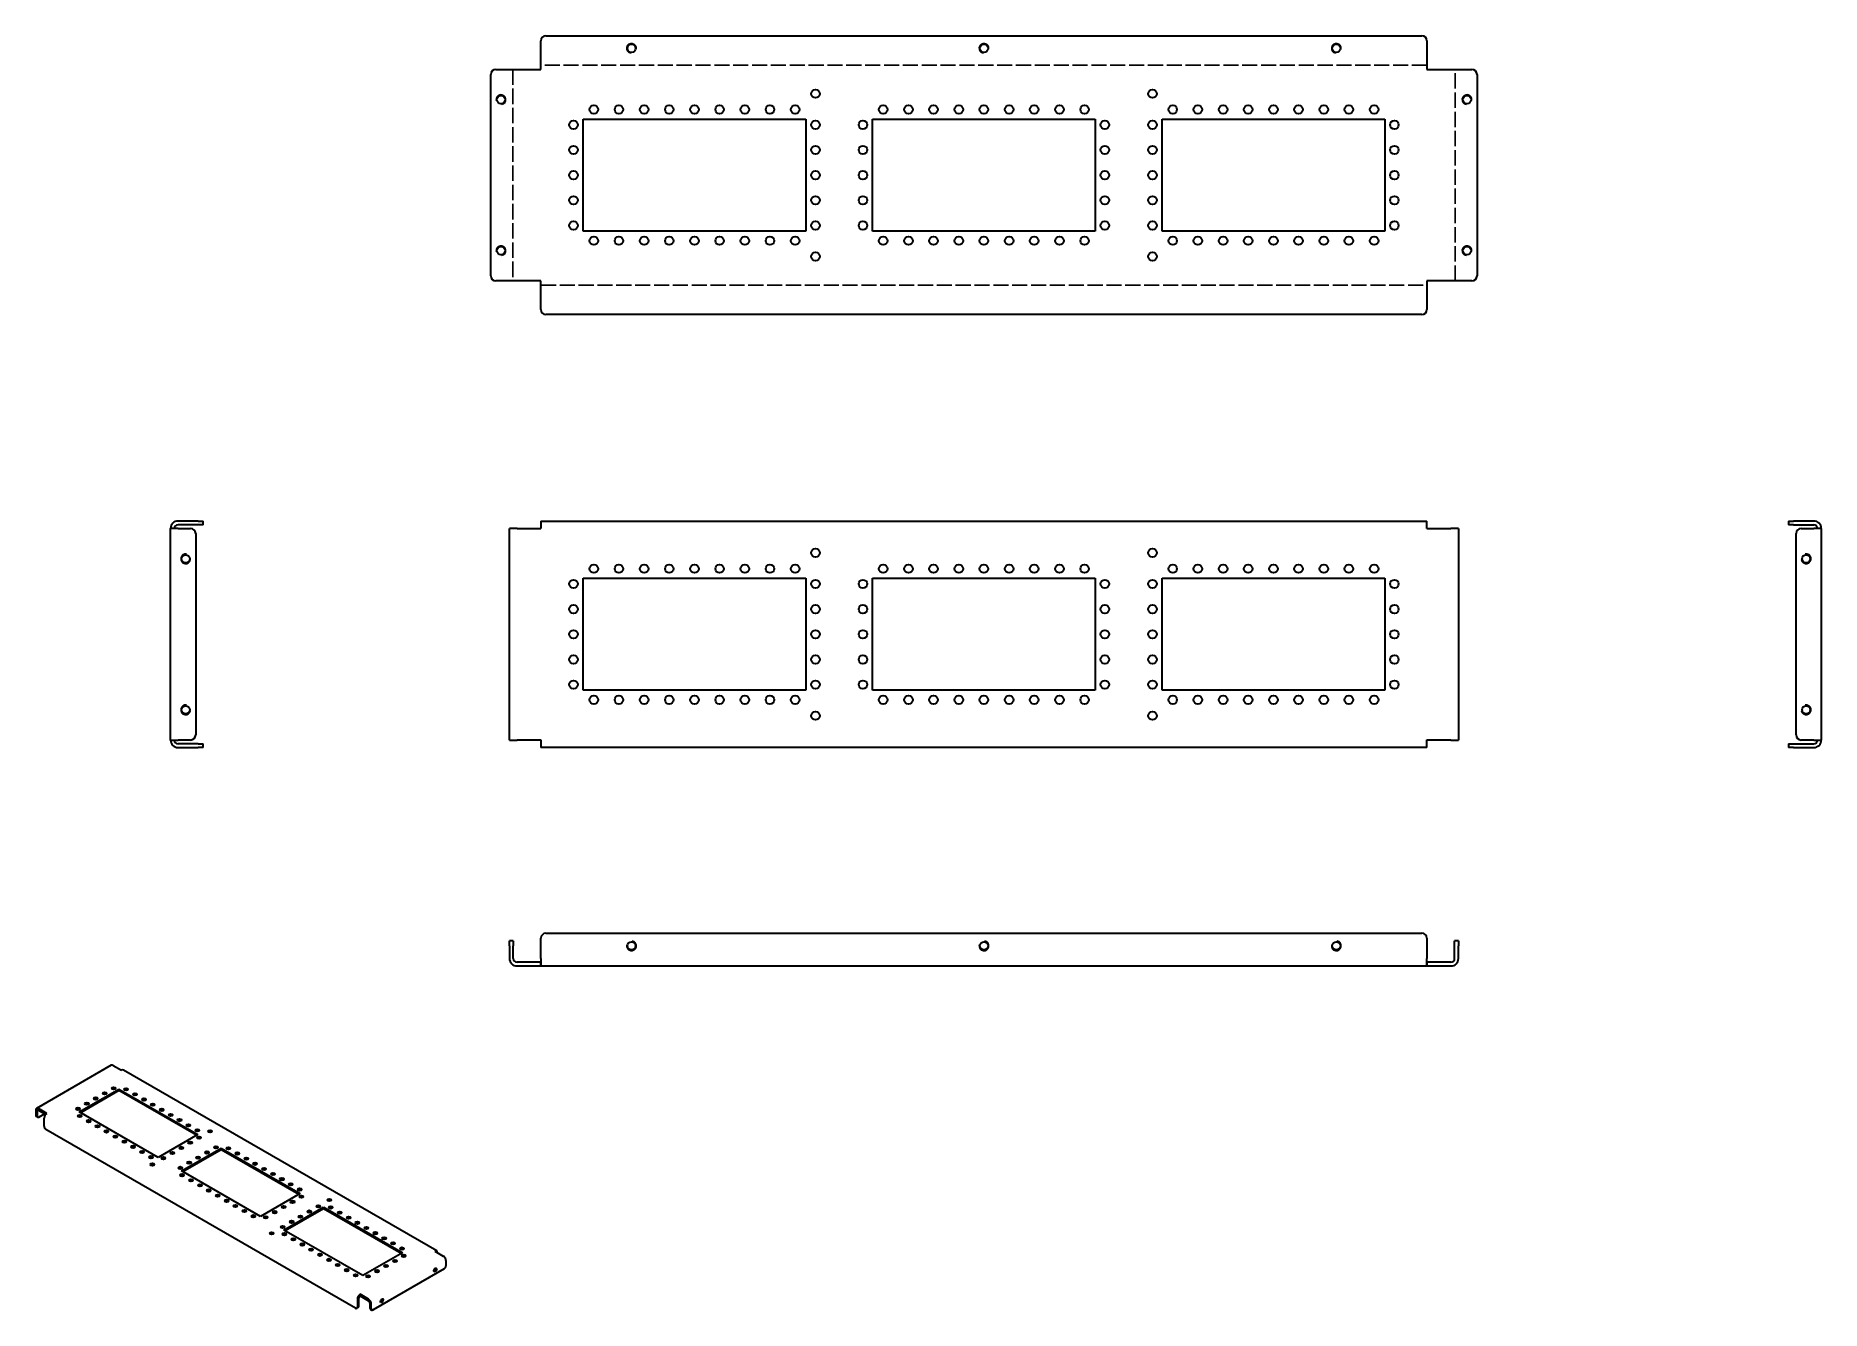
# Model space of a CAD drawing. Header units: millimetres. Extents: x 64 to 774, y 35 to 541.
import ezdxf

# ---------------------------------------------------------------- set-up
doc = ezdxf.new("R2010")
doc.units = ezdxf.units.MM
doc.header["$LTSCALE"] = 2
doc.linetypes.add('CHAIN', pattern=[0.3543, 0.2362, -0.0295, 0.0591, -0.0295])
doc.linetypes.add('DASHED', pattern=[0.2068, 0.1655, -0.0413])
for name, color, linetype, lineweight in [('Linha de centro curva (ISO)', 7, 'CHAIN', 25), ('Visible (ABNT)', 5, 'Continuous', 35), ('Visible Narrow (ABNT)', 1, 'Continuous', 18)]:
    doc.layers.add(name, color=color, linetype=linetype, lineweight=lineweight)

msp = doc.modelspace()

# ---------------------------------------------------------------- linework, layer by layer
at = {"layer": 'Linha de centro curva (ISO)', "color": 3, "linetype": 'DASHED', "ltscale": 18.463161}
for p, q in [((253.84, 527.91), (253.84, 443.91)), ((628.24, 443.91), (628.24, 527.91))]:
    msp.add_line(p, q, dxfattribs=at)
at = {"layer": 'Linha de centro curva (ISO)', "color": 3, "linetype": 'DASHED', "ltscale": 18.10774}
for p, q in [((617.04, 529.6), (265.04, 529.6)), ((265.04, 442.21), (617.04, 442.21))]:
    msp.add_line(p, q, dxfattribs=at)
at = {"layer": 'Visible (ABNT)'}
for p, q in [((265.04, 527.91), (265.04, 539.3)), ((267.04, 541.3), (615.04, 541.3)), ((617.04, 539.3), (617.04, 527.91)), ((245.15, 445.91), (245.15, 525.91)), ((247.15, 527.91), (265.04, 527.91)), ((617.04, 527.91), (634.93, 527.91)), ((636.93, 525.91), (636.93, 445.91)), ((281.79, 463.66), (281.79, 508.16)), ((281.79, 508.16), (370.29, 508.16)), ((370.29, 508.16), (370.29, 463.66)), ((396.79, 463.66), (396.79, 508.16)), ((396.79, 508.16), (485.29, 508.16)), ((485.29, 508.16), (485.29, 463.66)), ((511.79, 463.66), (511.79, 508.16)), ((511.79, 508.16), (600.29, 508.16)), ((600.29, 508.16), (600.29, 463.66)), ((370.29, 463.66), (281.79, 463.66)), ((485.29, 463.66), (396.79, 463.66)), ((600.29, 463.66), (511.79, 463.66)), ((265.04, 443.91), (247.15, 443.91)), ((265.04, 432.51), (265.04, 443.91)), ((617.04, 443.91), (617.04, 432.51)), ((634.93, 443.91), (617.04, 443.91)), ((615.04, 430.51), (267.04, 430.51)), ((128.89, 348.49), (120.89, 348.49)), ((128.89, 348.49), (130.89, 348.49)), ((130.89, 346.99), (130.89, 348.49)), ((265.04, 348.49), (617.04, 348.49)), ((265.04, 348.49), (265.04, 345.49)), ((617.04, 345.49), (617.04, 348.49)), ((760.71, 348.49), (762.71, 348.49)), ((760.71, 348.49), (760.71, 346.99)), ((770.71, 348.49), (762.71, 348.49)), ((120.89, 345.49), (117.89, 345.49)), ((117.89, 261.49), (117.89, 345.49)), ((128.89, 346.99), (120.89, 346.99)), ((120.89, 345.49), (125.89, 345.49)), ((127.89, 343.49), (127.89, 263.49)), ((130.89, 346.99), (128.89, 346.99)), ((252.54, 261.49), (252.54, 345.49)), ((255.54, 345.49), (252.54, 345.49)), ((255.54, 345.49), (265.03, 345.49)), ((265.03, 345.48), (265.03, 345.49)), ((265.04, 345.48), (265.03, 345.48)), ((265.04, 345.49), (265.04, 345.48)), ((617.04, 345.48), (617.04, 345.49)), ((617.05, 345.48), (617.04, 345.48)), ((617.05, 345.49), (626.54, 345.49)), ((617.05, 345.49), (617.05, 345.48)), ((629.54, 345.49), (626.54, 345.49)), ((629.54, 345.49), (629.54, 261.49)), ((762.71, 346.99), (760.71, 346.99)), ((762.71, 346.99), (770.71, 346.99)), ((763.71, 263.49), (763.71, 343.49)), ((765.71, 345.49), (770.71, 345.49)), ((773.71, 345.49), (770.71, 345.49)), ((773.71, 345.49), (773.71, 261.49)), ((281.79, 281.24), (281.79, 325.74)), ((281.79, 325.74), (370.29, 325.74)), ((370.29, 325.74), (370.29, 281.24)), ((396.79, 281.24), (396.79, 325.74)), ((396.79, 325.74), (485.29, 325.74)), ((485.29, 325.74), (485.29, 281.24)), ((511.79, 281.24), (511.79, 325.74)), ((511.79, 325.74), (600.29, 325.74)), ((600.29, 325.74), (600.29, 281.24)), ((370.29, 281.24), (281.79, 281.24)), ((485.29, 281.24), (396.79, 281.24)), ((600.29, 281.24), (511.79, 281.24)), ((117.89, 261.49), (120.89, 261.49)), ((125.89, 261.49), (120.89, 261.49)), ((128.89, 259.99), (120.89, 259.99)), ((120.89, 258.49), (128.89, 258.49)), ((128.89, 259.99), (130.89, 259.99)), ((130.89, 258.49), (128.89, 258.49)), ((130.89, 258.49), (130.89, 259.99)), ((252.54, 261.49), (255.54, 261.49)), ((265.03, 261.49), (255.54, 261.49)), ((265.03, 261.49), (265.03, 261.5)), ((265.03, 261.5), (265.04, 261.5)), ((265.04, 261.5), (265.04, 261.49)), ((265.04, 261.49), (265.04, 258.49)), ((617.04, 258.49), (265.04, 258.49)), ((617.04, 261.49), (617.04, 261.5)), ((617.04, 261.5), (617.05, 261.5)), ((617.04, 258.49), (617.04, 261.49)), ((617.05, 261.5), (617.05, 261.49)), ((626.54, 261.49), (617.05, 261.49)), ((626.54, 261.49), (629.54, 261.49)), ((760.71, 259.99), (762.71, 259.99)), ((760.71, 259.99), (760.71, 258.49)), ((762.71, 258.49), (760.71, 258.49)), ((762.71, 259.99), (770.71, 259.99)), ((762.71, 258.49), (770.71, 258.49)), ((770.71, 261.49), (765.71, 261.49)), ((770.71, 261.49), (773.71, 261.49)), ((267.04, 184.72), (615.04, 184.72)), ((252.54, 179.72), (252.54, 181.72)), ((254.04, 181.72), (252.54, 181.72)), ((252.54, 179.72), (252.54, 174.72)), ((254.04, 181.72), (254.04, 179.72)), ((254.04, 174.72), (254.04, 179.72)), ((265.04, 174.72), (265.04, 182.72)), ((617.04, 182.72), (617.04, 174.72)), ((629.54, 181.72), (628.04, 181.72)), ((628.04, 179.72), (628.04, 181.72)), ((628.04, 174.72), (628.04, 179.72)), ((629.54, 181.72), (629.54, 179.72)), ((629.54, 174.72), (629.54, 179.72)), ((265.03, 173.22), (255.54, 173.22)), ((255.54, 171.72), (265.03, 171.72)), ((265.03, 171.72), (265.03, 173.22)), ((265.03, 173.22), (265.04, 173.22)), ((265.04, 171.72), (265.03, 171.72)), ((265.04, 174.72), (265.04, 171.72)), ((265.04, 171.72), (617.04, 171.72)), ((617.04, 171.72), (617.04, 174.72)), ((617.04, 173.22), (617.05, 173.22)), ((617.05, 171.72), (617.04, 171.72)), ((626.54, 173.22), (617.05, 173.22)), ((617.05, 173.22), (617.05, 171.72)), ((617.05, 171.72), (626.54, 171.72)), ((94.34, 132.28), (64.64, 115.14)), ((95.09, 132.21), (98.44, 130.27)), ((98.44, 130.27), (98.44, 130.27)), ((98.45, 130.27), (98.44, 130.27)), ((98.44, 130.27), (98.44, 130.27)), ((98.44, 130.27), (98.44, 130.27)), ((223.65, 58.49), (99.2, 130.35)), ((81.65, 113.74), (97.39, 122.82)), ((97.39, 122.21), (82.18, 113.43)), ((97.39, 122.82), (128.68, 104.76)), ((97.39, 122.21), (97.39, 122.82)), ((128.15, 104.45), (97.39, 122.21)), ((64.33, 114.45), (64.33, 112.41)), ((64.86, 114.15), (64.86, 112.1)), ((68.75, 113.13), (65.39, 115.06)), ((65.39, 114.45), (68.31, 112.76)), ((112.94, 95.67), (81.65, 113.74)), ((65.07, 111.65), (64.54, 111.95)), ((65.57, 111.7), (67.87, 113.02)), ((67.69, 108.02), (67.69, 111.29)), ((191.43, 35.76), (68.4, 106.8)), ((68.75, 113.13), (68.75, 113.13)), ((68.75, 113.13), (68.75, 113.13)), ((68.75, 113.13), (68.75, 113.12)), ((68.75, 113.12), (68.75, 113.13)), ((68.75, 113.12), (68.75, 113.13)), ((128.68, 104.76), (112.94, 95.67)), ((122.31, 90.26), (138.05, 99.35)), ((138.05, 99.35), (169.34, 81.28)), ((138.05, 98.73), (138.05, 99.35)), ((138.05, 98.73), (122.84, 89.96)), ((168.81, 80.98), (138.05, 98.73)), ((153.6, 72.2), (122.31, 90.26)), ((169.34, 81.28), (153.6, 72.2)), ((162.97, 66.79), (178.7, 75.87)), ((178.7, 75.26), (163.5, 66.48)), ((178.7, 75.87), (209.99, 57.81)), ((178.7, 75.26), (178.7, 75.87)), ((209.46, 57.5), (178.7, 75.26)), ((194.26, 48.72), (162.97, 66.79)), ((209.99, 57.81), (194.26, 48.72)), ((222.9, 58.42), (226.26, 56.48)), ((222.9, 58.42), (222.9, 58.42)), ((222.9, 58.42), (222.9, 58.42)), ((222.9, 58.42), (222.9, 58.42)), ((226.61, 51.38), (198.33, 35.05)), ((227.32, 54.64), (227.32, 52.6)), ((192.46, 36.02), (191.93, 35.71)), ((192.14, 39.44), (192.14, 36.17)), ((192.67, 36.48), (192.67, 39.74)), ((193.2, 41.27), (193.2, 41.28)), ((193.2, 41.28), (193.21, 41.27)), ((193.2, 41.27), (193.2, 41.28)), ((196.56, 39.33), (193.2, 41.27)), ((193.2, 41.27), (193.2, 40.66)), ((193.21, 41.27), (193.2, 41.27)), ((193.2, 40.66), (196.56, 38.72)), ((193.2, 40.66), (193.2, 40.66)), ((197.09, 37.8), (197.09, 35.76)), ((197.62, 35.46), (197.62, 37.5)), ((197.3, 35.3), (197.83, 35))]:
    msp.add_line(p, q, dxfattribs=at)
for centre, radius in [((301.04, 536.3), 1.62), ((441.04, 536.3), 1.62), ((581.04, 536.3), 1.62), ((374.09, 518.26), 1.7), ((507.99, 518.26), 1.7), ((249.15, 515.91), 1.62), ((286.04, 511.96), 1.7), ((296.04, 511.96), 1.7), ((306.04, 511.96), 1.7), ((316.04, 511.96), 1.7), ((326.04, 511.96), 1.7), ((336.04, 511.96), 1.7), ((346.04, 511.96), 1.7), ((356.04, 511.96), 1.7), ((366.04, 511.96), 1.7), ((401.04, 511.96), 1.7), ((411.04, 511.96), 1.7), ((421.04, 511.96), 1.7), ((431.04, 511.96), 1.7), ((441.04, 511.96), 1.7), ((451.04, 511.96), 1.7), ((461.04, 511.96), 1.7), ((471.04, 511.96), 1.7), ((481.04, 511.96), 1.7), ((516.04, 511.96), 1.7), ((526.04, 511.96), 1.7), ((536.04, 511.96), 1.7), ((546.04, 511.96), 1.7), ((556.04, 511.96), 1.7), ((566.04, 511.96), 1.7), ((576.04, 511.96), 1.7), ((586.04, 511.96), 1.7), ((596.04, 511.96), 1.7), ((632.93, 515.91), 1.62), ((277.99, 505.91), 1.7), ((374.09, 505.91), 1.7), ((392.99, 505.91), 1.7), ((489.09, 505.91), 1.7), ((507.99, 505.91), 1.7), ((604.09, 505.91), 1.7), ((277.99, 495.91), 1.7), ((374.09, 495.91), 1.7), ((392.99, 495.91), 1.7), ((489.09, 495.91), 1.7), ((507.99, 495.91), 1.7), ((604.09, 495.91), 1.7), ((277.99, 485.91), 1.7), ((374.09, 485.91), 1.7), ((392.99, 485.91), 1.7), ((489.09, 485.91), 1.7), ((507.99, 485.91), 1.7), ((604.09, 485.91), 1.7), ((277.99, 475.91), 1.7), ((374.09, 475.91), 1.7), ((392.99, 475.91), 1.7), ((489.09, 475.91), 1.7), ((507.99, 475.91), 1.7), ((604.09, 475.91), 1.7), ((277.99, 465.91), 1.7), ((286.04, 459.86), 1.7), ((296.04, 459.86), 1.7), ((306.04, 459.86), 1.7), ((316.04, 459.86), 1.7), ((326.04, 459.86), 1.7), ((336.04, 459.86), 1.7), ((346.04, 459.86), 1.7), ((356.04, 459.86), 1.7), ((366.04, 459.86), 1.7), ((374.09, 465.91), 1.7), ((392.99, 465.91), 1.7), ((401.04, 459.86), 1.7), ((411.04, 459.86), 1.7), ((421.04, 459.86), 1.7), ((431.04, 459.86), 1.7), ((441.04, 459.86), 1.7), ((451.04, 459.86), 1.7), ((461.04, 459.86), 1.7), ((471.04, 459.86), 1.7), ((481.04, 459.86), 1.7), ((489.09, 465.91), 1.7), ((507.99, 465.91), 1.7), ((516.04, 459.86), 1.7), ((526.04, 459.86), 1.7), ((536.04, 459.86), 1.7), ((546.04, 459.86), 1.7), ((556.04, 459.86), 1.7), ((566.04, 459.86), 1.7), ((576.04, 459.86), 1.7), ((586.04, 459.86), 1.7), ((596.04, 459.86), 1.7), ((604.09, 465.91), 1.7), ((249.15, 455.91), 1.62), ((374.09, 453.56), 1.7), ((507.99, 453.56), 1.7), ((632.93, 455.91), 1.62), ((123.89, 333.49), 1.62), ((374.09, 335.84), 1.7), ((507.99, 335.84), 1.7), ((767.71, 333.49), 1.62), ((286.04, 329.54), 1.7), ((296.04, 329.54), 1.7), ((306.04, 329.54), 1.7), ((316.04, 329.54), 1.7), ((326.04, 329.54), 1.7), ((336.04, 329.54), 1.7), ((346.04, 329.54), 1.7), ((356.04, 329.54), 1.7), ((366.04, 329.54), 1.7), ((401.04, 329.54), 1.7), ((411.04, 329.54), 1.7), ((421.04, 329.54), 1.7), ((431.04, 329.54), 1.7), ((441.04, 329.54), 1.7), ((451.04, 329.54), 1.7), ((461.04, 329.54), 1.7), ((471.04, 329.54), 1.7), ((481.04, 329.54), 1.7), ((516.04, 329.54), 1.7), ((526.04, 329.54), 1.7), ((536.04, 329.54), 1.7), ((546.04, 329.54), 1.7), ((556.04, 329.54), 1.7), ((566.04, 329.54), 1.7), ((576.04, 329.54), 1.7), ((586.04, 329.54), 1.7), ((596.04, 329.54), 1.7), ((277.99, 323.49), 1.7), ((374.09, 323.49), 1.7), ((392.99, 323.49), 1.7), ((489.09, 323.49), 1.7), ((507.99, 323.49), 1.7), ((604.09, 323.49), 1.7), ((277.99, 313.49), 1.7), ((374.09, 313.49), 1.7), ((392.99, 313.49), 1.7), ((489.09, 313.49), 1.7), ((507.99, 313.49), 1.7), ((604.09, 313.49), 1.7), ((277.99, 303.49), 1.7), ((374.09, 303.49), 1.7), ((392.99, 303.49), 1.7), ((489.09, 303.49), 1.7), ((507.99, 303.49), 1.7), ((604.09, 303.49), 1.7), ((277.99, 293.49), 1.7), ((374.09, 293.49), 1.7), ((392.99, 293.49), 1.7), ((489.09, 293.49), 1.7), ((507.99, 293.49), 1.7), ((604.09, 293.49), 1.7), ((277.99, 283.49), 1.7), ((374.09, 283.49), 1.7), ((392.99, 283.49), 1.7), ((489.09, 283.49), 1.7), ((507.99, 283.49), 1.7), ((604.09, 283.49), 1.7), ((286.04, 277.44), 1.7), ((296.04, 277.44), 1.7), ((306.04, 277.44), 1.7), ((316.04, 277.44), 1.7), ((326.04, 277.44), 1.7), ((336.04, 277.44), 1.7), ((346.04, 277.44), 1.7), ((356.04, 277.44), 1.7), ((366.04, 277.44), 1.7), ((401.04, 277.44), 1.7), ((411.04, 277.44), 1.7), ((421.04, 277.44), 1.7), ((431.04, 277.44), 1.7), ((441.04, 277.44), 1.7), ((451.04, 277.44), 1.7), ((461.04, 277.44), 1.7), ((471.04, 277.44), 1.7), ((481.04, 277.44), 1.7), ((516.04, 277.44), 1.7), ((526.04, 277.44), 1.7), ((536.04, 277.44), 1.7), ((546.04, 277.44), 1.7), ((556.04, 277.44), 1.7), ((566.04, 277.44), 1.7), ((576.04, 277.44), 1.7), ((586.04, 277.44), 1.7), ((596.04, 277.44), 1.7), ((123.89, 273.49), 1.62), ((374.09, 271.14), 1.7), ((507.99, 271.14), 1.7), ((767.71, 273.49), 1.62), ((301.04, 179.72), 1.62), ((441.04, 179.72), 1.62), ((581.04, 179.72), 1.62)]:
    msp.add_circle(centre, radius, dxfattribs=at)
for centre, radius, start, end in [((267.04, 539.3), 2, 90, 180), ((615.04, 539.3), 2, 0, 90), ((247.15, 525.91), 2, 90, 180), ((634.93, 525.91), 2, 0, 90), ((247.15, 445.91), 2, 180, 270), ((634.93, 445.91), 2, 270, 0), ((267.04, 432.51), 2, 180, 270), ((615.04, 432.51), 2, 270, 0), ((120.89, 345.49), 3, 90, 180), ((770.71, 345.49), 3, 0, 90), ((120.89, 345.49), 1.5, 90, 180), ((125.89, 343.49), 2, 0, 90), ((765.71, 343.49), 2, 90, 180), ((770.71, 345.49), 1.5, 0, 90), ((125.89, 263.49), 2, 270, 0), ((765.71, 263.49), 2, 180, 270), ((120.89, 261.49), 3, 180, 270), ((120.89, 261.49), 1.5, 180, 270), ((770.71, 261.49), 3, 270, 0), ((770.71, 261.49), 1.5, 270, 0), ((267.04, 182.72), 2, 90, 180), ((615.04, 182.72), 2, 0, 90), ((255.54, 174.72), 3, 180, 270), ((255.54, 174.72), 1.5, 180, 270), ((626.54, 174.72), 3, 270, 0), ((626.54, 174.72), 1.5, 270, 0)]:
    msp.add_arc(centre, radius, start, end, dxfattribs=at)
for centre, major_axis, start_param, end_param in [((95.09, 130.99), (-0.75, 1.3), 5.497787, 6.283185), ((98.45, 129.05), (0.75, 1.3), 0, 0.785398), ((91.71, 120.48), (-0.85, 0), 3.815339, 5.609439), ((95.25, 122.52), (-0.85, 0), 3.815339, 5.609439), ((100.23, 122.12), (-0.85, 0), 3.815339, 5.609439), ((65.39, 113.84), (-0.75, 1.3), 5.497787, 7.068583), ((65.39, 113.84), (-0.375, 0.65), 5.497787, 7.068583), ((81.11, 114.36), (-0.85, 0), 3.815339, 5.609439), ((84.64, 116.4), (-0.85, 0), 3.815339, 5.609439), ((88.18, 118.44), (-0.85, 0), 3.815339, 5.609439), ((103.77, 120.08), (-0.85, 0), 3.815339, 5.609439), ((107.3, 118.03), (-0.85, 0), 3.815339, 5.609439), ((110.84, 115.99), (-0.85, 0), 3.815339, 5.609439), ((114.38, 113.95), (-0.85, 0), 3.815339, 5.609439), ((65.04, 112.82), (-0.5, -0.866), 5.497787, 6.283185), ((65.57, 112.51), (-0.5, -0.866), 5.497787, 7.068583), ((68.75, 111.9), (0.75, 1.3), 0.785398, 2.356194), ((68.4, 107.61), (-0.5, 0.866), 0.785398, 2.356194), ((81.81, 111.48), (-0.85, 0), 3.815339, 5.609439), ((85.35, 109.44), (-0.85, 0), 3.815339, 5.609439), ((88.88, 107.4), (-0.85, 0), 3.815339, 5.609439), ((117.91, 111.91), (-0.85, 0), 3.815339, 5.609439), ((121.45, 109.87), (-0.85, 0), 3.815339, 5.609439), ((124.98, 107.83), (-0.85, 0), 3.815339, 5.609439), ((92.42, 105.36), (-0.85, 0), 3.815339, 5.609439), ((95.96, 103.32), (-0.85, 0), 3.815339, 5.609439), ((99.49, 101.28), (-0.85, 0), 3.815339, 5.609439), ((103.03, 99.23), (-0.85, 0), 3.815339, 5.609439), ((122.15, 98.83), (-0.85, 0), 3.815339, 5.609439), ((125.69, 100.87), (-0.85, 0), 3.815339, 5.609439), ((128.52, 105.79), (-0.85, 0), 3.815339, 5.609439), ((129.23, 102.91), (-0.85, 0), 3.815339, 5.609439), ((133.59, 105.43), (-0.85, 0), 3.815339, 5.609439), ((135.91, 99.05), (-0.85, 0), 3.815339, 5.609439), ((106.56, 97.19), (-0.85, 0), 3.815339, 5.609439), ((110.1, 95.15), (-0.85, 0), 3.815339, 5.609439), ((110.72, 92.22), (-0.85, 0), 3.815339, 5.609439), ((115.08, 94.74), (-0.85, 0), 3.815339, 5.609439), ((118.62, 96.78), (-0.85, 0), 3.815339, 5.609439), ((125.3, 92.93), (-0.85, 0), 3.815339, 5.609439), ((128.84, 94.97), (-0.85, 0), 3.815339, 5.609439), ((132.37, 97.01), (-0.85, 0), 3.815339, 5.609439), ((140.89, 98.64), (-0.85, 0), 3.815339, 5.609439), ((144.43, 96.6), (-0.85, 0), 3.815339, 5.609439), ((147.96, 94.56), (-0.85, 0), 3.815339, 5.609439), ((151.5, 92.52), (-0.85, 0), 3.815339, 5.609439), ((121.77, 90.89), (-0.85, 0), 3.815339, 5.609439), ((122.47, 88.01), (-0.85, 0), 3.815339, 5.609439), ((126.01, 85.97), (-0.85, 0), 3.815339, 5.609439), ((155.03, 90.48), (-0.85, 0), 3.815339, 5.609439), ((158.57, 88.44), (-0.85, 0), 3.815339, 5.609439), ((162.11, 86.39), (-0.85, 0), 3.815339, 5.609439), ((129.54, 83.93), (-0.85, 0), 3.815339, 5.609439), ((133.08, 81.88), (-0.85, 0), 3.815339, 5.609439), ((136.61, 79.84), (-0.85, 0), 3.815339, 5.609439), ((140.15, 77.8), (-0.85, 0), 3.815339, 5.609439), ((165.64, 84.35), (-0.85, 0), 3.815339, 5.609439), ((169.18, 82.31), (-0.85, 0), 3.815339, 5.609439), ((169.88, 79.43), (-0.85, 0), 3.815339, 5.609439), ((180.93, 78.1), (-0.85, 0), 3.815339, 5.609439), ((143.69, 75.76), (-0.85, 0), 3.815339, 5.609439), ((147.22, 73.72), (-0.85, 0), 3.815339, 5.609439), ((150.76, 71.68), (-0.85, 0), 3.815339, 5.609439), ((155.74, 71.27), (-0.85, 0), 3.815339, 5.609439), ((159.28, 73.31), (-0.85, 0), 3.815339, 5.609439), ((162.81, 75.35), (-0.85, 0), 3.815339, 5.609439), ((166.35, 77.39), (-0.85, 0), 3.815339, 5.609439), ((169.49, 71.49), (-0.85, 0), 3.815339, 5.609439), ((173.03, 73.54), (-0.85, 0), 3.815339, 5.609439), ((176.57, 75.58), (-0.85, 0), 3.815339, 5.609439), ((181.55, 75.17), (-0.85, 0), 3.815339, 5.609439), ((185.09, 73.13), (-0.85, 0), 3.815339, 5.609439), ((188.62, 71.09), (-0.85, 0), 3.815339, 5.609439), ((158.06, 64.89), (-0.85, 0), 3.815339, 5.609439), ((162.42, 67.41), (-0.85, 0), 3.815339, 5.609439), ((163.13, 64.53), (-0.85, 0), 3.815339, 5.609439), ((165.96, 69.45), (-0.85, 0), 3.815339, 5.609439), ((192.16, 69.04), (-0.85, 0), 3.815339, 5.609439), ((195.69, 67), (-0.85, 0), 3.815339, 5.609439), ((199.23, 64.96), (-0.85, 0), 3.815339, 5.609439), ((166.67, 62.49), (-0.85, 0), 3.815339, 5.609439), ((170.2, 60.45), (-0.85, 0), 3.815339, 5.609439), ((173.74, 58.41), (-0.85, 0), 3.815339, 5.609439), ((177.27, 56.37), (-0.85, 0), 3.815339, 5.609439), ((202.76, 62.92), (-0.85, 0), 3.815339, 5.609439), ((206.3, 60.88), (-0.85, 0), 3.815339, 5.609439), ((209.84, 58.84), (-0.85, 0), 3.815339, 5.609439), ((222.9, 57.19), (0.75, 1.3), 5.497787, 7.068583), ((180.81, 54.33), (-0.85, 0), 3.815339, 5.609439), ((184.34, 52.29), (-0.85, 0), 3.815339, 5.609439), ((187.88, 50.24), (-0.85, 0), 3.815339, 5.609439), ((199.94, 49.84), (-0.85, 0), 3.815339, 5.609439), ((203.47, 51.88), (-0.85, 0), 3.815339, 5.609439), ((207.01, 53.92), (-0.85, 0), 3.815339, 5.609439), ((210.54, 55.96), (-0.85, 0), 3.815339, 5.609439), ((222.55, 51.28), (0.405, 0.702), 3.854882, 5.569896), ((226.26, 55.26), (0.75, -1.3), 0.785398, 2.356194), ((226.61, 52.19), (-0.5, -0.866), 0.785398, 2.356194), ((191.42, 48.2), (-0.85, 0), 3.815339, 5.609439), ((196.4, 47.8), (-0.85, 0), 3.815339, 5.609439), ((191.43, 36.58), (0.5, -0.866), 5.497787, 7.068583), ((193.2, 40.05), (-0.75, -1.3), 3.926991, 5.497787), ((191.96, 36.88), (0.5, -0.866), 0, 0.785398), ((193.2, 40.05), (0.375, 0.65), 0.785398, 2.356194), ((196.56, 38.11), (-0.75, 1.3), 3.926991, 5.497787), ((196.56, 38.11), (0.375, -0.65), 0.785398, 2.356194), ((197.8, 36.17), (-0.5, -0.866), 5.497787, 6.283185), ((201.33, 39.03), (0.405, 0.702), 3.854882, 5.569896), ((198.33, 35.86), (-0.5, -0.866), 5.497787, 7.068583)]:
    msp.add_ellipse(centre, major_axis=major_axis, ratio=0.57735, start_param=start_param, end_param=end_param, dxfattribs=at)
for centre, major_axis in [((91.71, 121.1), (-0.85, 0)), ((95.25, 123.14), (-0.85, 0)), ((100.23, 122.73), (-0.85, 0)), ((103.77, 120.69), (-0.85, 0)), ((81.11, 114.97), (-0.85, 0)), ((84.64, 117.01), (-0.85, 0)), ((88.18, 119.05), (-0.85, 0)), ((107.3, 118.65), (-0.85, 0)), ((110.84, 116.61), (-0.85, 0)), ((114.38, 114.56), (-0.85, 0)), ((81.81, 112.09), (-0.85, 0)), ((85.35, 110.05), (-0.85, 0)), ((88.88, 108.01), (-0.85, 0)), ((92.42, 105.97), (-0.85, 0)), ((117.91, 112.52), (-0.85, 0)), ((121.45, 110.48), (-0.85, 0)), ((124.98, 108.44), (-0.85, 0)), ((128.52, 106.4), (-0.85, 0)), ((133.59, 106.04), (-0.85, 0)), ((95.96, 103.93), (-0.85, 0)), ((99.49, 101.89), (-0.85, 0)), ((103.03, 99.85), (-0.85, 0)), ((122.15, 99.44), (-0.85, 0)), ((125.69, 101.48), (-0.85, 0)), ((129.23, 103.52), (-0.85, 0)), ((135.91, 99.66), (-0.85, 0)), ((140.89, 99.25), (-0.85, 0)), ((106.56, 97.81), (-0.85, 0)), ((110.1, 95.76), (-0.85, 0)), ((110.72, 92.84), (-0.85, 0)), ((115.08, 95.36), (-0.85, 0)), ((118.62, 97.4), (-0.85, 0)), ((125.3, 93.54), (-0.85, 0)), ((128.84, 95.58), (-0.85, 0)), ((132.37, 97.62), (-0.85, 0)), ((144.43, 97.21), (-0.85, 0)), ((147.96, 95.17), (-0.85, 0)), ((151.5, 93.13), (-0.85, 0)), ((121.77, 91.5), (-0.85, 0)), ((122.47, 88.62), (-0.85, 0)), ((126.01, 86.58), (-0.85, 0)), ((155.03, 91.09), (-0.85, 0)), ((158.57, 89.05), (-0.85, 0)), ((162.11, 87.01), (-0.85, 0)), ((165.64, 84.97), (-0.85, 0)), ((129.54, 84.54), (-0.85, 0)), ((133.08, 82.5), (-0.85, 0)), ((136.61, 80.45), (-0.85, 0)), ((140.15, 78.41), (-0.85, 0)), ((166.35, 78.01), (-0.85, 0)), ((169.18, 82.92), (-0.85, 0)), ((169.88, 80.05), (-0.85, 0)), ((180.93, 78.71), (-0.85, 0)), ((143.69, 76.37), (-0.85, 0)), ((147.22, 74.33), (-0.85, 0)), ((150.76, 72.29), (-0.85, 0)), ((155.74, 71.88), (-0.85, 0)), ((159.28, 73.92), (-0.85, 0)), ((162.81, 75.96), (-0.85, 0)), ((169.49, 72.11), (-0.85, 0)), ((173.03, 74.15), (-0.85, 0)), ((176.57, 76.19), (-0.85, 0)), ((181.55, 75.78), (-0.85, 0)), ((185.09, 73.74), (-0.85, 0)), ((188.62, 71.7), (-0.85, 0)), ((158.06, 65.5), (-0.85, 0)), ((162.42, 68.02), (-0.85, 0)), ((163.13, 65.15), (-0.85, 0)), ((165.96, 70.06), (-0.85, 0)), ((192.16, 69.66), (-0.85, 0)), ((195.69, 67.62), (-0.85, 0)), ((199.23, 65.57), (-0.85, 0)), ((202.76, 63.53), (-0.85, 0)), ((166.67, 63.1), (-0.85, 0)), ((170.2, 61.06), (-0.85, 0)), ((173.74, 59.02), (-0.85, 0)), ((177.27, 56.98), (-0.85, 0)), ((206.3, 61.49), (-0.85, 0)), ((209.84, 59.45), (-0.85, 0)), ((210.54, 56.57), (-0.85, 0)), ((180.81, 54.94), (-0.85, 0)), ((184.34, 52.9), (-0.85, 0)), ((187.88, 50.86), (-0.85, 0)), ((199.94, 50.45), (-0.85, 0)), ((203.47, 52.49), (-0.85, 0)), ((207.01, 54.53), (-0.85, 0)), ((223.08, 50.97), (-0.405, -0.702)), ((191.42, 48.82), (-0.85, 0)), ((196.4, 48.41), (-0.85, 0)), ((201.86, 38.72), (-0.405, -0.702))]:
    msp.add_ellipse(centre, major_axis=major_axis, ratio=0.57735, dxfattribs=at)
at = {"layer": 'Visible Narrow (ABNT)', "color": 2}
for centre, start, end in [((301.04, 536.3), 350, 260), ((441.04, 536.3), 350, 260), ((581.04, 536.3), 350, 260), ((249.15, 515.91), 280, 190), ((632.93, 515.91), 350, 260), ((249.15, 455.91), 280, 190), ((632.93, 455.91), 350, 260)]:
    msp.add_arc(centre, 2, start, end, dxfattribs=at)
at = {"layer": 'Visible Narrow (ABNT)'}
for centre, start, end in [((123.89, 333.49), 80, 350), ((767.71, 333.49), 190, 100), ((123.89, 273.49), 80, 350), ((767.71, 273.49), 190, 100), ((301.04, 179.72), 170, 80), ((441.04, 179.72), 170, 80), ((581.04, 179.72), 170, 80)]:
    msp.add_arc(centre, 2, start, end, dxfattribs=at)

doc.saveas('drawing.dxf')
